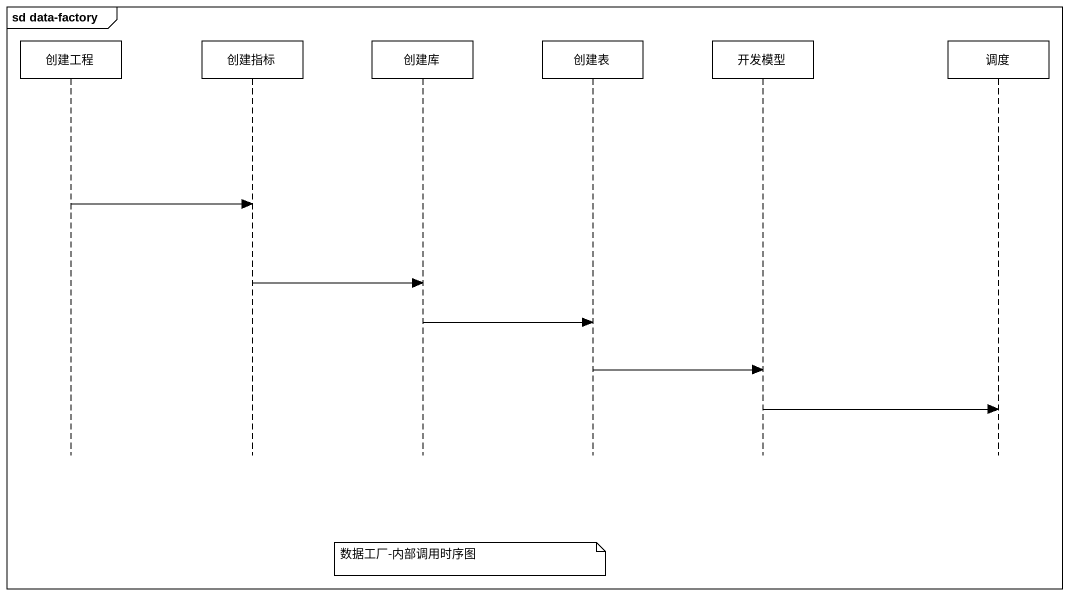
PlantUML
@startuml
mainframe sd data-factory
hide footbox
participant 创建工程
participant 创建指标
participant 创建库
participant 创建表
participant 开发模型
participant 调度

创建工程 -> 创建指标
创建指标 -> 创建库
创建库 -> 创建表
创建表 -> 开发模型
开发模型 -> 调度
note over 创建库 : 数据工厂-内部调用时序图
@enduml
